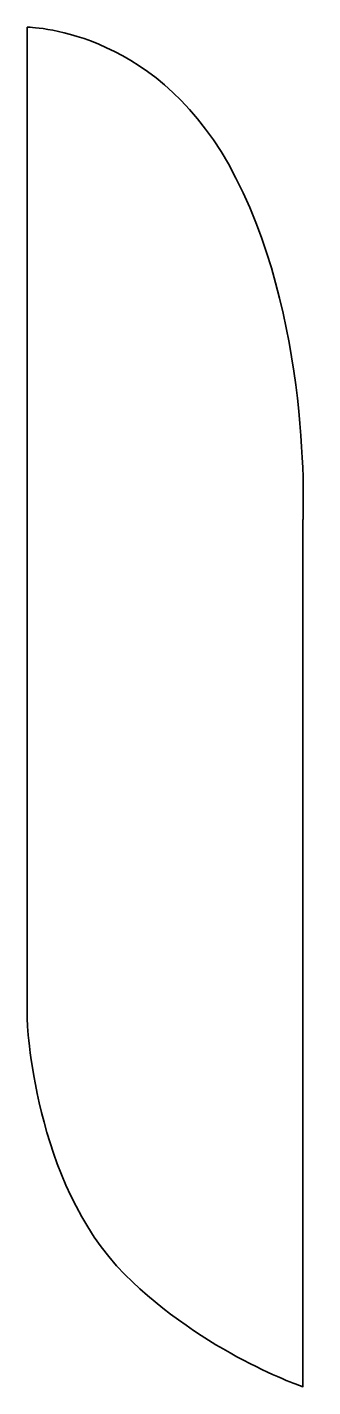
# Model space of a CAD drawing. Extents: x 45 to 781, y 57 to 3563.
import ezdxf

# ---------------------------------------------------------------- set-up
doc = ezdxf.new("R2010")
doc.units = 0
doc.header["$MEASUREMENT"] = 0
doc.layers.add('Thru-cut', color=7, linetype='Continuous', lineweight=0)

msp = doc.modelspace()

# ---------------------------------------------------------------- linework, layer by layer
at = {"layer": 'Thru-cut', "color": 140, "lineweight": 35, "true_color": 0x00aeef}
msp.add_open_spline([(44.6, 1004.3), (44.6, 1004.3), (58.8, 584.6), (296.9, 346.4), (500, 143.3), (756, 56.9), (756, 56.9), (756, 56.9), (756, 2292.8), (756, 2292.8), (756, 2292.8), (781.4, 2823.1), (563.5, 3210.2), (365.1, 3562.9), (44.6, 3562.9), (44.6, 3562.9), (44.6, 3562.9), (44.6, 1004.3), (44.6, 1004.3)], degree=3, knots=[0, 0, 0, 0, 1, 1, 1, 2, 2, 2, 3, 3, 3, 4, 4, 4, 5, 5, 5, 6, 6, 6, 6], dxfattribs=at)

doc.saveas('drawing.dxf')
